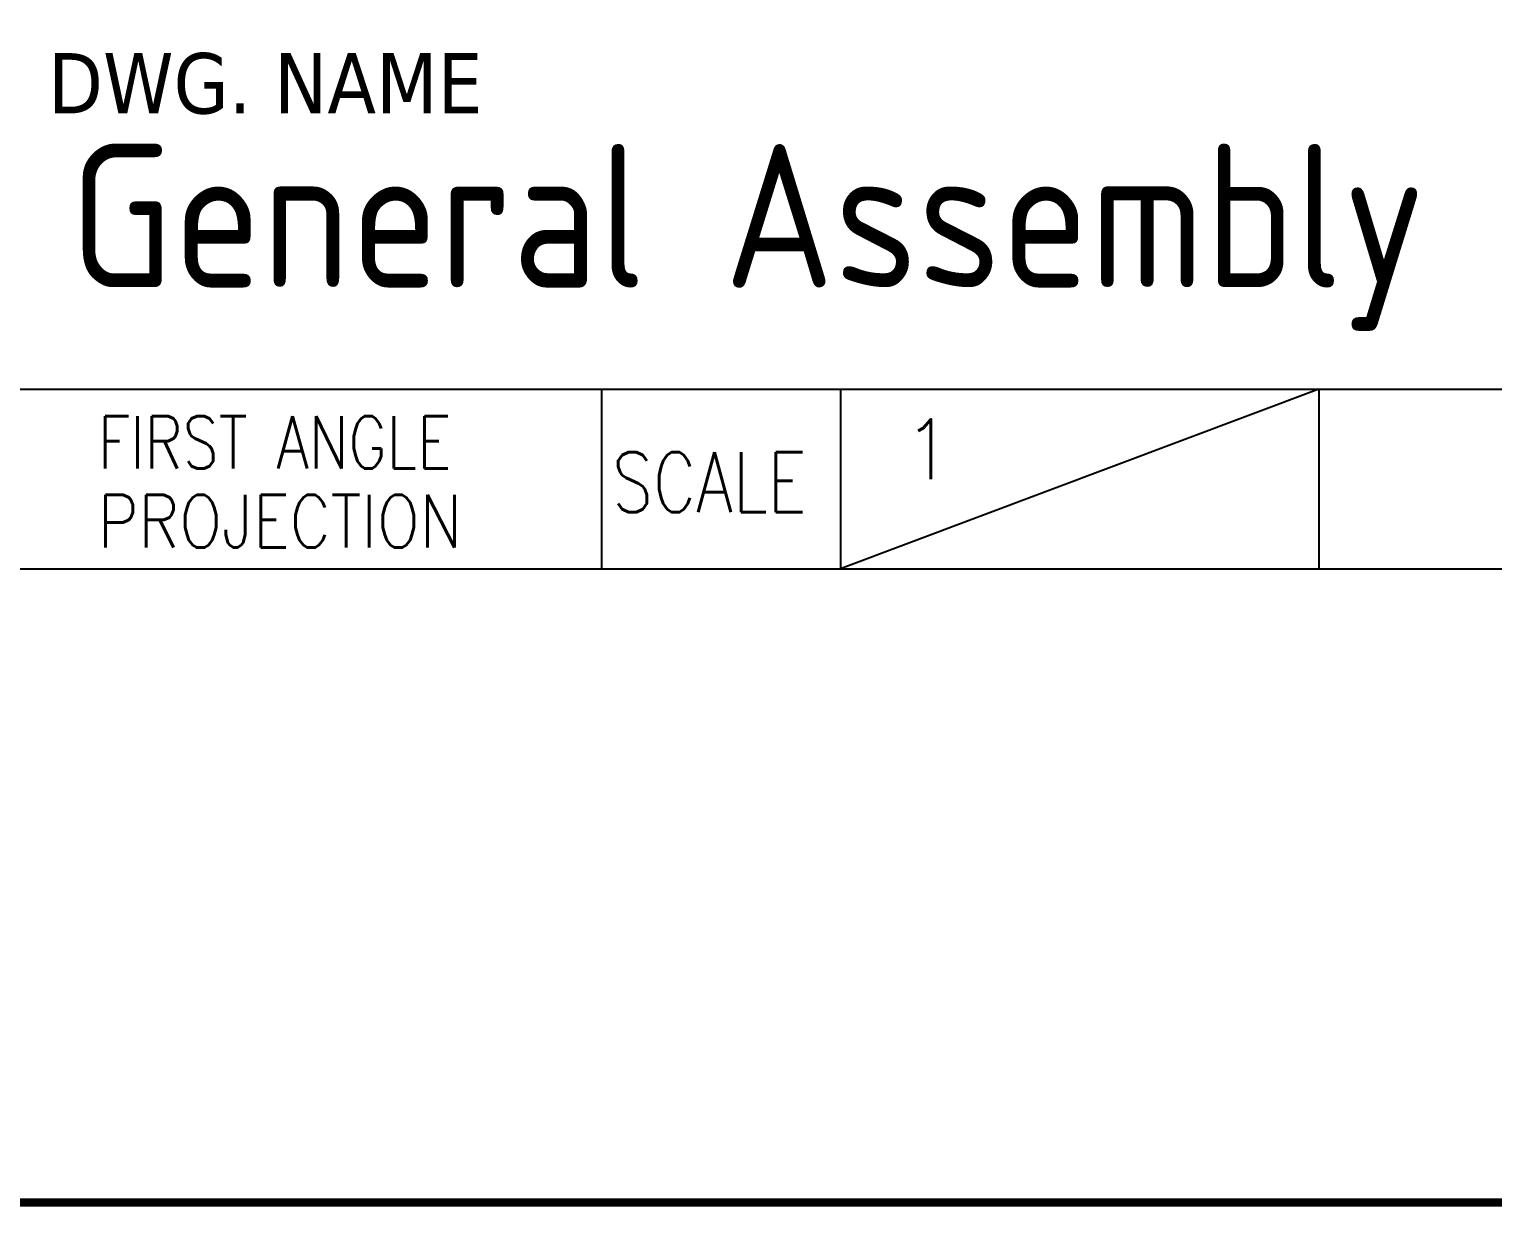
# Model space of a CAD drawing. Header units: millimetres. Extents: x 237080 to 246815, y -181726 to -175279.
# Drawn here: x 244158 to 245487, y -181491 to -180422 of the extents above; entities that cross this region are included whole.
import ezdxf

# ---------------------------------------------------------------- set-up
doc = ezdxf.new("R2010")
doc.units = ezdxf.units.MM
doc.header["$LTSCALE"] = 13
doc.layers.add('1', color=4, linetype='Continuous')
doc.layers.add('2', color=3, linetype='Continuous')
doc.layers.add('铁心', color=3, linetype='Continuous', lineweight=0)
doc.styles.add('ROMANS', font='romans.shx', dxfattribs={"bigfont": 'whgtxt.shx'})
doc.styles.get("Standard").update_dxf_attribs({"font": 'gbenor.shx', "bigfont": 'gbcbig.shx'})
doc.styles.add('Tahoma_txtstyle_30.40_0_0', font='tahoma.ttf')

msp = doc.modelspace()

# ---------------------------------------------------------------- linework, layer by layer
at = {"layer": '1', "const_width": 7.598}
msp.add_lwpolyline([(237644.367, -181487.227), (245980.009, -181487.227), (245980.009, -175495.985), (237644.367, -175495.985), (237644.367, -181487.227)], dxfattribs=at)
at = {"layer": '2'}
for p, q in [((242723.899, -180749.175), (245980.009, -180749.175)), ((244677.565, -180749.175), (244677.565, -180911.981)), ((245328.787, -180749.175), (244894.639, -180911.981)), ((244894.639, -180749.175), (244894.639, -180911.981)), ((245328.787, -180749.175), (245328.787, -180911.981)), ((244134.88, -180911.981), (245980.009, -180911.981))]:
    msp.add_line(p, q, dxfattribs=at)

# ---------------------------------------------------------------- texts
at = {"layer": '1', "color": 4}
msp.add_text('General Assembly Drawing', height=130.2444, dxfattribs=at).set_placement((244194.996, -180656.846))
at = {"layer": '2', "style": 'ROMANS'}
for s, height, width, p in [('FIRST ANGLE', 47.75628, 0.8, (244220.559, -180821.224)), ('SCALE', 54.2685, 0.8, (244687.159, -180860.575)), ('PROJECTION', 47.7563, 0.86, (244220.559, -180892.796))]:
    msp.add_text(s, height=height, dxfattribs=dict(at, width=width)).set_placement(p)
msp.add_text('1', height=54.269, dxfattribs=at).set_placement((244951.031, -180830.845))
at = {"layer": '铁心', "style": 'Tahoma_txtstyle_30.40_0_0'}
msp.add_text('DWG. NAME', height=54.83, dxfattribs=at).set_placement((244175.506, -180498.909))

doc.saveas('drawing.dxf')
